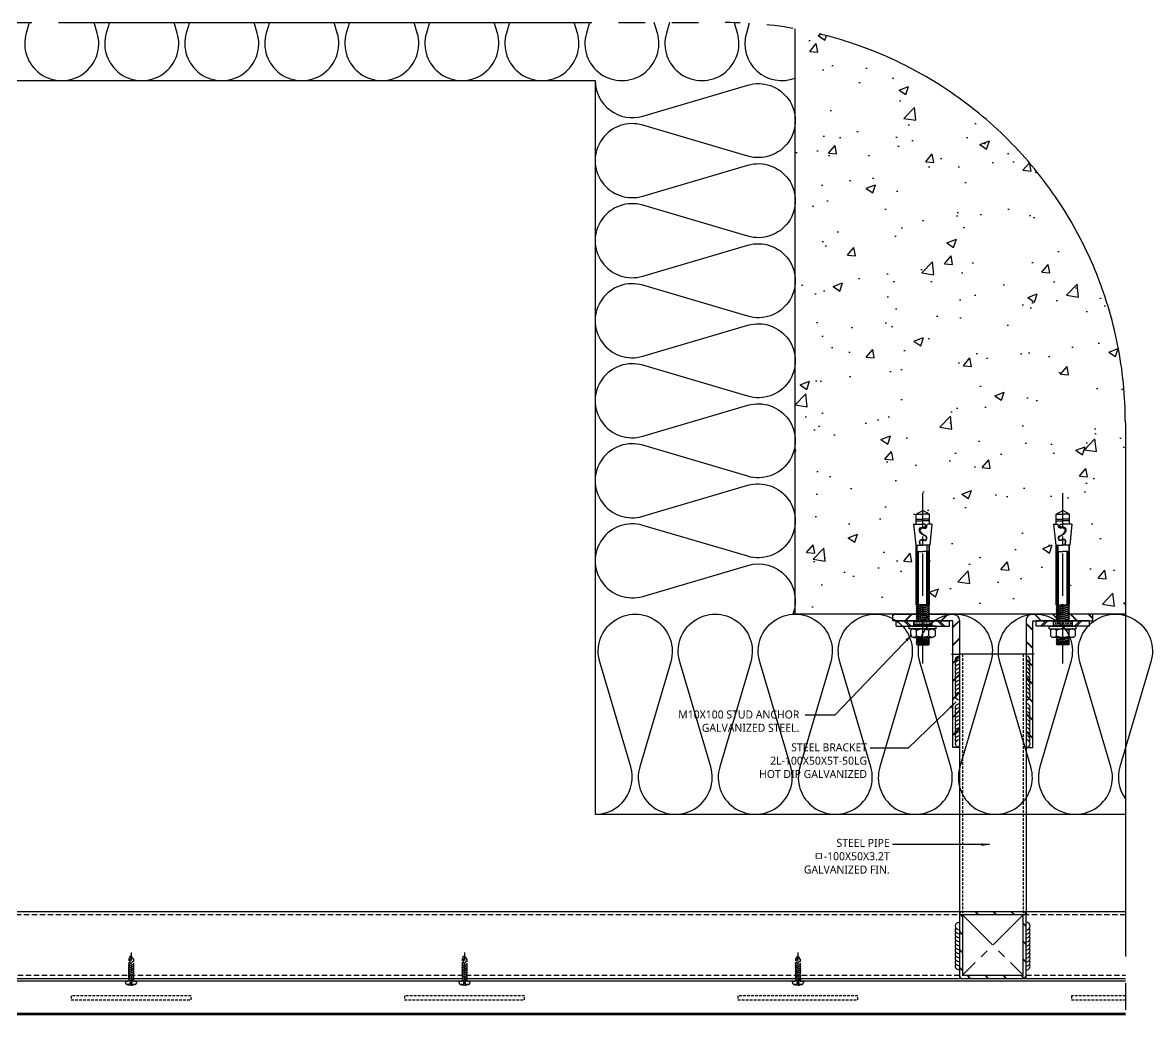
# Model space of a CAD drawing. Header units: millimetres. Extents: x 3584 to 9537, y 842 to 7828.
# Drawn here: x 4359 to 5206, y 4710 to 5453 of the extents above; entities that cross this region are included whole.
import ezdxf

# ---------------------------------------------------------------- set-up
doc = ezdxf.new("R2010")
doc.units = ezdxf.units.MM
doc.set_wipeout_variables(frame=1)
for name, pattern in [('CENTER', [50.8, 31.75, -6.35, 6.35, -6.35]), ('DASHED', [19.05, 12.7, -6.35]), ('HIDDEN', [3, 2, -1]), ('PHANTOM', [25, 20, -1, 1, -1, 1, -1])]:
    doc.linetypes.add(name, pattern=pattern)
for name, color, linetype in [('0-CEN', 1, 'CENTER'), ('0-DIM', 7, 'Continuous'), ('0-WELDING', 1, 'Continuous'), ('1', 1, 'Continuous'), ('2', 2, 'Continuous'), ('2-SCREW-BOLT', 2, 'Continuous'), ('3', 3, 'CENTER'), ('4', 4, 'Continuous'), ('7', 7, 'Continuous'), ('8', 8, 'Continuous'), ('CASTFIX', 1, 'Continuous'), ('CON', 2, 'Continuous'), ('MRK1', 3, 'Continuous'), ('Net truc', 31, 'CENTER'), ('TEXT', 7, 'Continuous'), ('xref_section$0$CON', 2, 'Continuous'), ('xref_section$0$INSUL', 8, 'Continuous')]:
    doc.layers.add(name, color=color, linetype=linetype)
doc.layers.add('def', color=213, linetype='Continuous', plot=False)
doc.styles.add('맑은고딕', font='malgun.ttf')
doc.dimstyles.new('HD-2', dxfattribs={"dimscale": 2, "dimtxt": 3, "dimasz": 3, "dimexe": 1, "dimexo": 3, "dimgap": 1, "dimtad": 1, "dimdec": 1, "dimzin": 12, "dimdsep": 46, "dimtxsty": '맑은고딕', "dimblk": 'DOTSMALL', "dimcen": 1, "dimclrd": 2, "dimclre": 2, "dimclrt": 7, "dimadec": 1, "dimazin": 2, "dimtfac": 1, "dimtdec": 1, "dimtix": 1, "dimtmove": 2, "dimatfit": 3, "dimfxl": 1, "dimtolj": 1, "dimtzin": 12, "dimlwd": -1, "dimlwe": -1, "dimarcsym": 0})

# ---------------------------------------------------------------- blocks, each defined once
blk = doc.blocks.new('50X50X2.3T')
h = blk.add_hatch()
h.set_pattern_fill('ANSI32', color=8)
h.set_pattern_definition([(45, (0, 0), (-6.7352, 6.7352), []), (45, (0.449, 0), (-6.7352, 6.7352), [])])
edge = h.paths.add_edge_path()
edge.add_line((-22.7, 25), (22.7, 25))
edge.add_arc((22.7, 22.7), 2.3, 0, 90, ccw=False)
edge.add_line((25, 22.7), (25, -22.7))
edge.add_arc((22.7, -22.7), 2.3, -90, 0, ccw=False)
edge.add_line((22.7, -25), (-22.7, -25))
edge.add_arc((-22.7, -22.7), 2.3, 180, 270, ccw=False)
edge.add_line((-25, -22.7), (-25, 22.7))
edge.add_arc((-22.7, 22.7), 2.3, 90, 180, ccw=False)
h.paths.add_polyline_path([(-22.7, 22.7), (22.7, 22.7), (22.7, -22.7), (-22.7, -22.7)], flags=16)
at = {"layer": '0-CEN'}
for p, q in [((-22.7, 22.7), (22.7, -22.7)), ((22.7, 22.7), (-22.7, -22.7))]:
    blk.add_line(p, q, dxfattribs=at)
at = {"layer": '7'}
blk.add_lwpolyline([(-22.7, 25), (22.7, 25, -0.414214), (25, 22.7), (25, -22.7, -0.414214), (22.7, -25), (-22.7, -25, -0.414214), (-25, -22.7), (-25, 22.7, -0.414214)], format="xyb", close=True, dxfattribs=at)
blk.add_lwpolyline([(-22.7, 22.7), (22.7, 22.7), (22.7, -22.7), (-22.7, -22.7)], close=True, dxfattribs=at)
at = {"layer": 'def'}
blk.add_lwpolyline([(-25, 25), (25, 25), (25, -25), (-25, -25)], close=True, dxfattribs=at)
blk = doc.blocks.new('*U44')
at = {"layer": '0-WELDING'}
for centre, end in [((3, 0), 180), ((6, 0), 120), ((9, 0), 120), ((12, 0), 120), ((15, 0), 120), ((18, 0), 120), ((21, 0), 120), ((24, 0), 120), ((27, 0), 120), ((30, 0), 120), ((33, 0), 120)]:
    blk.add_arc(centre, 3, 0, end, dxfattribs=at)
blk = doc.blocks.new('Set Anchor')
at = {"layer": '1'}
h = blk.add_hatch(dxfattribs=at)
h.set_pattern_fill('ANSI33', color=256, scale=10, angle=135, style=0)
h.set_pattern_definition([(180, (-2444.4873, -986.835), (-1e-15, -2.5), []), (180, (-2445.7373, -985.585), (-1e-15, -2.5), [1.25, -0.625])])
h.paths.add_polyline_path([(0, 4), (-7, 4), (-7, 0), (0, 0)])
h.paths.add_polyline_path([(7, 4), (0, 4), (0, 0), (7, 0)])
at = {"color": 1, "linetype": 'CENTER'}
blk.add_line((0, 31.93), (0, -95.78), dxfattribs=at)
for p, q in [((-20, 4), (20, 4)), ((-20, 4), (-20, 0)), ((-20, 0), (20, 0)), ((20, 4), (20, 0))]:
    blk.add_line(p, q)
at = {"layer": '1'}
blk.add_lwpolyline([(-7, 4), (7, 4), (7, 0), (-7, 0)], close=True, dxfattribs=at)
at = {"layer": '2'}
for p, q in [((-5.04, 17.31), (4.25, 18.04)), ((-5.04, 17.31), (4.25, 18.04)), ((5, 17.29), (-5, 15.83)), ((5, 17.29), (-5, 15.83)), ((4.25, 18.04), (-4.29, 16.55)), ((4.25, 18.04), (-4.29, 16.55)), ((-4.29, 18.02), (4.21, 18.02)), ((-4.29, 18.02), (4.21, 18.02)), ((-9.21, 7.11), (-9.21, 11.3)), ((-9.21, 7.11), (-9.21, 11.3)), ((-7, 12.4), (7, 12.4)), ((-7, 12.4), (7, 12.4)), ((-5.04, 14.29), (-4.29, 13.54)), ((-5.04, 14.29), (-4.29, 13.54)), ((-5.04, 12.79), (-4.29, 13.54)), ((-5.04, 12.79), (-4.29, 13.54)), ((-5.04, 12.79), (-4.65, 12.4)), ((-5.04, 12.79), (-4.65, 12.4)), ((5, 15.79), (-5, 14.26)), ((5, 15.79), (-5, 14.26)), ((-5, 12.76), (5, 14.29)), ((-5, 12.76), (5, 14.29)), ((-4.67, 11.13), (-4.67, 7.27)), ((-4.67, 11.13), (-4.67, 7.27)), ((4.25, 16.54), (-4.29, 15.05)), ((4.25, 16.54), (-4.29, 15.05)), ((-4.29, 13.54), (4.25, 15.04)), ((-4.29, 13.54), (4.25, 15.04)), ((4.25, 13.54), (-2.22, 12.4)), ((4.25, 13.54), (-2.22, 12.4)), ((1.6, 12.26), (5, 12.78)), ((1.6, 12.26), (5, 12.78)), ((4.25, 13.54), (5, 14.29)), ((4.25, 13.54), (5, 14.29)), ((4.25, 13.54), (5, 12.78)), ((4.25, 13.54), (5, 12.78)), ((4.62, 12.4), (5, 12.78)), ((4.62, 12.4), (5, 12.78)), ((4.67, 11.13), (4.67, 7.27)), ((4.67, 11.13), (4.67, 7.27)), ((9.21, 7.11), (9.21, 11.3)), ((9.21, 7.11), (9.21, 11.3)), ((10.12, 6), (-10.12, 6)), ((-10.12, 6), (-10.12, 4)), ((-5.04, 0.66), (-5.04, 0.66)), ((-5.04, 0.66), (-5.04, 0.66)), ((4.54, 0), (-5.04, -1.5)), ((4.54, 0), (-5.04, -1.5)), ((-4.29, -0.75), (-0.21, 0)), ((-4.29, -0.75), (-0.21, 0)), ((4.25, -0.67), (4.93, 0)), ((4.25, -0.67), (4.93, 0)), ((10.12, 6), (10.12, 4)), ((-5.04, 0), (-4.29, -0.75)), ((-5.04, 0), (-4.29, -0.75)), ((-5.04, -1.5), (-4.29, -0.75)), ((-5.04, -1.5), (-4.29, -0.75)), ((-5.04, -1.5), (-4.29, -2.25)), ((-5.04, -1.5), (-4.29, -2.25)), ((-5.04, -3), (-4.29, -2.25)), ((-5.04, -3), (-4.29, -2.25)), ((-5.04, -3), (-4.29, -3.75)), ((-5.04, -4.5), (-4.29, -3.75)), ((-5.04, -4.5), (-4.29, -5.25)), ((-5.04, -6), (-4.29, -5.25)), ((-5.04, -6), (-4.29, -6.75)), ((-5.04, -7.51), (-4.29, -6.75)), ((-5.04, -7.51), (-4.29, -8.26)), ((-5.04, -9.01), (-4.29, -8.26)), ((5, -1.42), (-5, -2.99)), ((5, -1.42), (-5, -2.99)), ((5, -2.93), (-5, -4.49)), ((5, -2.93), (-5, -4.49)), ((5, -4.43), (-5, -5.99)), ((5, -4.43), (-5, -5.99)), ((5, -5.93), (-5, -7.49)), ((5, -5.93), (-5, -7.49)), ((5, -7.43), (-5, -8.99)), ((5, -7.43), (-5, -8.99)), ((-4.29, -2.25), (4.25, -0.67)), ((-4.29, -2.25), (4.25, -0.67)), ((-4.29, -3.75), (4.25, -2.18)), ((-4.29, -5.25), (4.25, -3.68)), ((-4.29, -6.75), (4.25, -5.18)), ((-4.29, -8.26), (4.25, -6.68)), ((-4.29, -9.76), (4.25, -8.18)), ((4.25, -0.67), (5, -1.42)), ((4.25, -0.67), (5, -1.42)), ((4.25, -2.18), (5, -1.42)), ((4.25, -2.18), (5, -1.42)), ((4.25, -2.18), (5, -2.93)), ((4.25, -2.18), (5, -2.93)), ((4.25, -3.68), (5, -2.93)), ((4.25, -3.68), (5, -2.93)), ((4.25, -3.68), (5, -4.43)), ((4.25, -3.68), (5, -4.43)), ((4.25, -5.18), (5, -4.43)), ((4.25, -5.18), (5, -4.43)), ((4.25, -5.18), (5, -5.93)), ((4.25, -5.18), (5, -5.93)), ((4.25, -6.68), (5, -5.93)), ((4.25, -6.68), (5, -5.93)), ((4.25, -6.68), (5, -7.43)), ((4.25, -6.68), (5, -7.43)), ((4.25, -8.18), (5, -7.43)), ((4.25, -8.18), (5, -7.43)), ((4.25, -8.18), (5, -8.93)), ((4.25, -8.18), (5, -8.93)), ((-5.04, -9.01), (-4.29, -9.76)), ((-5.04, -10.51), (-4.29, -9.76)), ((-5.04, -10.51), (-4.29, -11.26)), ((5, -8.93), (-5, -10.5)), ((5, -8.93), (-5, -10.5)), ((5, -10.43), (-5, -11.93)), ((-5, -11.93), (-4.29, -11.26)), ((-5, -11.93), (-5, -56.84)), ((-5, -11.93), (-5, -56.84)), ((5, -11.93), (-5, -11.93)), ((-4.8, -11.93), (-4.8, -51.72)), ((-4.8, -11.93), (-4.8, -51.72)), ((-4.51, -11.93), (-4.51, -51.72)), ((-4.51, -11.93), (-4.51, -51.72)), ((-4.29, -11.26), (4.25, -9.68)), ((-4.24, -11.93), (-4.24, -51.72)), ((-4.24, -11.93), (-4.24, -51.72)), ((-3.19, -11.93), (-3.19, -51.72)), ((-3.19, -11.93), (-3.19, -51.72)), ((0.66, -11.93), (4.25, -11.18)), ((3.34, -11.93), (3.34, -56.84)), ((4.24, -11.93), (4.24, -51.72)), ((4.24, -11.93), (4.24, -51.72)), ((4.25, -9.68), (5, -8.93)), ((4.25, -9.68), (5, -8.93)), ((4.25, -9.68), (5, -10.43)), ((4.25, -9.68), (5, -10.43)), ((4.25, -11.18), (5, -10.43)), ((4.25, -11.18), (5, -10.43)), ((4.25, -11.18), (5, -11.93)), ((4.25, -11.18), (5, -11.93)), ((4.51, -11.93), (4.51, -51.72)), ((4.51, -11.93), (4.51, -51.72)), ((4.8, -11.93), (4.8, -51.72)), ((4.8, -11.93), (4.8, -51.72)), ((5, -11.93), (5, -56.84)), ((5, -11.93), (5, -56.84)), ((-6.85, -72.56), (-5.28, -56.79)), ((-6.85, -72.56), (-5.28, -56.79)), ((-5.28, -56.79), (0, -56.79)), ((-5.28, -56.79), (0, -56.79)), ((-4.5, -51.98), (0, -51.98)), ((-4.5, -51.98), (0, -51.98)), ((-4.5, -56.78), (-4.5, -51.98)), ((-4.5, -56.78), (-4.5, -51.98)), ((4.5, -51.98), (0, -51.98)), ((4.5, -51.98), (0, -51.98)), ((5.28, -56.79), (0, -56.79)), ((5.28, -56.79), (0, -56.79)), ((4.5, -56.78), (4.5, -51.98)), ((4.5, -56.78), (4.5, -51.98)), ((6.85, -72.56), (5.28, -56.79)), ((6.85, -72.56), (5.28, -56.79)), ((-6.85, -72.56), (0, -72.56)), ((-6.85, -72.56), (0, -72.56)), ((-5.01, -75.06), (0.08, -75.06)), ((-5.01, -75.06), (0.08, -75.06)), ((-5, -72.56), (-5, -79.95)), ((-5, -72.56), (-5, -79.95)), ((5.01, -75.06), (-0.08, -75.06)), ((5.01, -75.06), (-0.08, -75.06)), ((1.55, -72.56), (0, -72.56)), ((1.55, -72.56), (0, -72.56)), ((6.85, -72.56), (3.59, -72.56)), ((6.85, -72.56), (3.59, -72.56)), ((5, -72.56), (5, -79.95)), ((5, -72.56), (5, -79.95)), ((-5, -76.27), (0, -76.27)), ((-5, -76.27), (0, -76.27)), ((-5, -79.95), (0, -82.62)), ((-5, -79.95), (0, -82.62)), ((-5, -79.95), (0, -79.95)), ((-5, -79.95), (0, -79.95)), ((5, -76.27), (0, -76.27)), ((5, -76.27), (0, -76.27)), ((5, -79.95), (0, -82.62)), ((5, -79.95), (0, -82.62)), ((5, -79.95), (0, -79.95)), ((5, -79.95), (0, -79.95))]:
    blk.add_line(p, q, dxfattribs=at)
at = {"layer": '2', "linetype": 'DASHED'}
for p, q in [((-5.04, 17.27), (-4.29, 18.02)), ((-5.04, 17.27), (-4.29, 18.02)), ((-5.04, 17.31), (-4.29, 16.56)), ((-5.04, 17.31), (-4.29, 16.56)), ((4.25, 18.04), (5, 17.29)), ((4.25, 18.04), (5, 17.29)), ((4.25, 16.54), (5, 17.29)), ((4.25, 16.54), (5, 17.29)), ((-5.04, 15.8), (-4.29, 16.55)), ((-5.04, 15.8), (-4.29, 16.55)), ((-5.04, 15.8), (-4.29, 15.05)), ((-5.04, 15.8), (-4.29, 15.05)), ((-5.04, 14.29), (-4.29, 15.05)), ((-5.04, 14.29), (-4.29, 15.05)), ((4.25, 16.54), (5, 15.79)), ((4.25, 16.54), (5, 15.79)), ((4.25, 15.04), (5, 15.79)), ((4.25, 15.04), (5, 15.79)), ((4.25, 15.04), (5, 14.29)), ((4.25, 15.04), (5, 14.29))]:
    blk.add_line(p, q, dxfattribs=at)
at = {"layer": '2'}
for points in [[(-1.56, -56.79), (-2.1, -57.77), (-2.32, -58.88), (-2.27, -59.81), (-1.92, -60.43), (-1.25, -60.92), (-0.1, -61.01), (0.39, -60.88), (1.01, -60.66), (1.59, -60.43), (2.12, -60.48), (2.52, -60.7), (2.75, -61.23), (2.88, -61.77), (2.88, -62.16), (2.79, -62.69), (2.35, -63.32), (1.45, -63.81), (0.57, -64.25), (-0.14, -64.66), (-0.81, -65.01), (-1.25, -65.41), (-1.7, -65.94), (-2.1, -66.69), (-2.45, -67.58), (-2.54, -68.38), (-2.45, -69.01), (-1.87, -69.72), (-0.54, -70.33), (0.35, -70.29), (1.37, -70.37), (1.95, -70.6), (2.08, -70.92), (2.17, -71.4), (2.17, -71.71), (2.21, -71.98), (2.08, -72.24), (1.9, -72.34), (1.5, -72.56)], [(-1.56, -56.79), (-2.1, -57.77), (-2.32, -58.88), (-2.27, -59.81), (-1.92, -60.43), (-1.25, -60.92), (-0.1, -61.01), (0.39, -60.88), (1.01, -60.66), (1.59, -60.43), (2.12, -60.48), (2.52, -60.7), (2.75, -61.23), (2.88, -61.77), (2.88, -62.16), (2.79, -62.69), (2.35, -63.32), (1.45, -63.81), (0.57, -64.25), (-0.14, -64.66), (-0.81, -65.01), (-1.25, -65.41), (-1.7, -65.94), (-2.1, -66.69), (-2.45, -67.58), (-2.54, -68.38), (-2.45, -69.01), (-1.87, -69.72), (-0.54, -70.33), (0.35, -70.29), (1.37, -70.37), (1.95, -70.6), (2.08, -70.92), (2.17, -71.4), (2.17, -71.71), (2.21, -71.98), (2.08, -72.24), (1.9, -72.34), (1.5, -72.56)], [(-1.47, -56.79), (-1.87, -57.69), (-2.14, -59.01), (-2.01, -59.95), (-1.61, -60.43), (-0.99, -60.74), (-0.27, -60.74), (0.57, -60.57), (1.45, -60.21), (2.43, -60.21), (2.92, -60.88), (3.15, -61.59), (3.1, -62.79), (2.61, -63.5), (1.99, -63.85), (0.61, -64.56), (-0.23, -65.09), (-1.03, -65.94), (-1.7, -67), (-1.87, -67.28), (-1.96, -68.42), (-1.65, -68.78), (-0.9, -69.31), (0.08, -69.62), (0.92, -69.58), (1.95, -69.54), (2.7, -69.89), (3.15, -70.65), (3.41, -71.93), (3.59, -72.56)], [(-1.47, -56.79), (-1.87, -57.69), (-2.14, -59.01), (-2.01, -59.95), (-1.61, -60.43), (-0.99, -60.74), (-0.27, -60.74), (0.57, -60.57), (1.45, -60.21), (2.43, -60.21), (2.92, -60.88), (3.15, -61.59), (3.1, -62.79), (2.61, -63.5), (1.99, -63.85), (0.61, -64.56), (-0.23, -65.09), (-1.03, -65.94), (-1.7, -67), (-1.87, -67.28), (-1.96, -68.42), (-1.65, -68.78), (-0.9, -69.31), (0.08, -69.62), (0.92, -69.58), (1.95, -69.54), (2.7, -69.89), (3.15, -70.65), (3.41, -71.93), (3.59, -72.56)]]:
    blk.add_lwpolyline(points, dxfattribs=at)
for centre, radius, start, end in [((-7, 9.64), 2.76, 32.64489, 143.19138), ((-7, 9.64), 2.76, 32.64489, 143.19138), ((0, 3.2), 9.21, 59.52259, 120.47741), ((0, 3.2), 9.21, 59.52259, 120.47741), ((7, 9.64), 2.76, 36.80862, 147.35511), ((7, 9.64), 2.76, 36.80862, 147.35511), ((-7, 8.76), 2.76, 216.80862, 327.35511), ((-7, 8.76), 2.76, 216.80862, 327.35511), ((0, 15.21), 9.21, 239.52259, 300.47741), ((0, 15.21), 9.21, 239.52259, 300.47741), ((7, 8.76), 2.76, 212.64489, 323.19138), ((7, 8.76), 2.76, 212.64489, 323.19138)]:
    blk.add_arc(centre, radius, start, end, dxfattribs=at)
at = {"layer": '3'}
blk.add_line((10.12, 4), (-10.12, 4), dxfattribs=at)
at = {"layer": '8'}
for p, q in [((-10.19, 4), (-14.19, 0)), ((-8.77, 4), (-12.77, 0)), ((15.17, 4), (11.17, 0)), ((16.59, 4), (12.59, 0))]:
    blk.add_line(p, q, dxfattribs=at)
at = {"layer": 'CASTFIX'}
blk.add_line((3.19, -11.93), (3.19, -51.72), dxfattribs=at)
blk.add_line((3.19, -11.93), (3.19, -51.72), dxfattribs=at)
blk = doc.blocks.new('*U35')
at = {"layer": '0-WELDING'}
for centre, start in [((3, 0), 180), ((6, 0), 240), ((9, 0), 240), ((12, 0), 240), ((15, 0), 240), ((18, 0), 240), ((21, 0), 240), ((24, 0), 240), ((27, 0), 240), ((30, 0), 240)]:
    blk.add_arc(centre, 3, start, 0, dxfattribs=at)
blk = doc.blocks.new('L-100X80X6T-1')
at = {"layer": '7'}
h = blk.add_hatch(dxfattribs=at)
h.set_pattern_fill('ANSI32', color=8)
h.set_pattern_definition([(45, (-100811.442, -62247.727), (-6.7351921, 6.7351921), []), (45, (-100810.993, -62247.727), (-6.7351921, 6.7351921), [])])
edge = h.paths.add_edge_path()
edge.add_line((0, 0), (0, 5))
edge.add_line((0, 5), (-95, 5))
edge.add_line((-95, 5), (-95, 50))
edge.add_line((-95, 50), (-100, 50))
edge.add_line((-100, 50), (-100, 5))
edge.add_arc((-95, 5), 5, 180, 270)
edge.add_line((-95, 0), (0, 0))
blk.add_lwpolyline([(0, 0), (0, 5), (-95, 5), (-95, 50), (-100, 50), (-100, 5, 0.414214), (-95, 0)], format="xyb", close=True, dxfattribs=at)
at = {"layer": 'def'}
blk.add_line((-70, 6), (-70, 0), dxfattribs=at)
at = {"rotation": 180}
for p in [(-35.57, 0), (0, 0)]:
    blk.add_blockref('*U35', p, dxfattribs=at)
at = {"layer": '7', "rotation": 270}
blk.add_blockref('Set Anchor', (-95, 27.5), dxfattribs=at)
blk = doc.blocks.new('_DOTSMALL')
at = {"color": 0, "linetype": 'ByBlock', "const_width": 0.5}
blk.add_lwpolyline([(-0.0625, 0, 1), (0.0625, 0, 1)], format="xyb", close=True, dxfattribs=at)

msp = doc.modelspace()

# ---------------------------------------------------------------- hatches: boundary and pattern name
at = {"layer": 'CON'}
h = msp.add_hatch(dxfattribs=at)
h.set_pattern_fill('AR-CONC', color=8, scale=0.4)
h.paths.add_polyline_path([(5033.69, 5087.53), (5038.69, 5084.85), (5038.69, 5077.47), (5040.54, 5077.47), (5038.97, 5061.7), (5038.69, 5061.7), (5038.69, 5015.34), (5037.94, 5014.59), (5039.44, 5013.09), (5037.94, 5011.58), (5039.62, 5009.91), (5056.19, 5009.91), (5133.48, 5009.91), (5134.44, 5010.08), (5132.93, 5011.58), (5134.44, 5013.09), (5132.93, 5014.59), (5134.18, 5015.84), (5134.18, 5016.34), (5133.68, 5016.84), (5133.68, 5061.7), (5133.41, 5061.7), (5131.84, 5077.47), (5133.68, 5077.47), (5133.68, 5084.85), (5138.69, 5087.53), (5143.69, 5084.85), (5143.69, 5077.47), (5145.54, 5077.47), (5143.97, 5061.7), (5143.69, 5061.7), (5143.69, 5015.45), (5144.48, 5014.66), (5142.98, 5013.16), (5144.48, 5011.66), (5142.98, 5010.16), (5143.23, 5009.91), (5161.19, 5009.91), (5185.61, 5009.91), (5185.61, 5153.39, 0.363562), (4938.14, 5448.76), (4938.14, 5009.91), (5029.15, 5009.91), (5029.4, 5010.16), (5027.9, 5011.66), (5029.4, 5013.16), (5027.9, 5014.66), (5029.18, 5015.95), (5029.18, 5016.37), (5028.68, 5016.84), (5028.68, 5061.7), (5028.41, 5061.7), (5026.84, 5077.47), (5028.68, 5077.47), (5028.68, 5084.85)])

# ---------------------------------------------------------------- linework, layer by layer
at = {"layer": '2', "color": 8, "linetype": 'HIDDEN'}
for p, q in [((4438.39, 4752.17), (4438.39, 4737.87)), ((4688.39, 4752.17), (4688.39, 4737.87)), ((4938.39, 4752.17), (4938.39, 4737.87)), ((4441.89, 4751.36), (4441.89, 4737.87)), ((4691.89, 4751.36), (4691.89, 4737.87)), ((4941.89, 4751.36), (4941.89, 4737.87)), ((4438.39, 4737.96), (4438.39, 4734.91)), ((4441.89, 4737.96), (4441.89, 4734.91)), ((4688.39, 4737.96), (4688.39, 4734.91)), ((4691.89, 4737.96), (4691.89, 4734.91)), ((4938.39, 4737.96), (4938.39, 4734.91)), ((4941.89, 4737.96), (4941.89, 4734.91))]:
    msp.add_line(p, q, dxfattribs=at)
for points in [[(4440.14, 4753.91), (4439.24, 4749.2, 0.346664), (4439.75, 4748.17, 0.325529), (4440.33, 4748.28, 0.145857), (4441.89, 4751.36), (4440.14, 4753.91), (4438.39, 4752.17)], [(4690.14, 4753.91), (4689.24, 4749.2, 0.346664), (4689.75, 4748.17, 0.325529), (4690.33, 4748.28, 0.145857), (4691.89, 4751.36), (4690.14, 4753.91), (4688.39, 4752.17)], [(4940.14, 4753.91), (4939.24, 4749.2, 0.346664), (4939.75, 4748.17, 0.325529), (4940.33, 4748.28, 0.145857), (4941.89, 4751.36), (4940.14, 4753.91), (4938.39, 4752.17)]]:
    msp.add_lwpolyline(points, format="xyb", dxfattribs=at)
for centre in [(4439.19, 4752.34), (4689.19, 4752.34), (4939.19, 4752.34)]:
    msp.add_arc(centre, 0.825, 192.04422, 309.66617, dxfattribs=at)
at = {"layer": '2-SCREW-BOLT', "color": 8, "linetype": 'HIDDEN'}
for p, q in [((4436.05, 4734.91), (4437.8, 4734.91)), ((4442.64, 4734.91), (4437.64, 4734.91)), ((4442.64, 4734.91), (4437.64, 4734.91)), ((4442.08, 4734.91), (4444.22, 4734.91)), ((4686.05, 4734.91), (4687.8, 4734.91)), ((4692.64, 4734.91), (4687.64, 4734.91)), ((4692.64, 4734.91), (4687.64, 4734.91)), ((4692.08, 4734.91), (4694.22, 4734.91)), ((4936.05, 4734.91), (4937.8, 4734.91)), ((4942.64, 4734.91), (4937.64, 4734.91)), ((4942.64, 4734.91), (4937.64, 4734.91)), ((4942.08, 4734.91), (4944.22, 4734.91))]:
    msp.add_line(p, q, dxfattribs=at)
for points in [[(4444.22, 4734.91), (4444.22, 4733.72, -0.334238), (4443.15, 4732.3, -0.141196), (4437.12, 4732.3, -0.334238), (4436.05, 4733.72), (4436.05, 4734.91)], [(4694.22, 4734.91), (4694.22, 4733.72, -0.334238), (4693.15, 4732.3, -0.141196), (4687.12, 4732.3, -0.334238), (4686.05, 4733.72), (4686.05, 4734.91)], [(4944.22, 4734.91), (4944.22, 4733.72, -0.334238), (4943.15, 4732.3, -0.141196), (4937.12, 4732.3, -0.334238), (4936.05, 4733.72), (4936.05, 4734.91)]]:
    msp.add_lwpolyline(points, format="xyb", dxfattribs=at)
for points in [[(4437.12, 4732.3), (4437.4, 4732.52), (4437.7, 4732.6), (4438.03, 4732.59), (4438.35, 4732.51), (4438.66, 4732.39), (4438.94, 4732.27), (4439.19, 4732.19), (4439.37, 4732.17), (4439.49, 4732.23), (4439.55, 4732.38), (4439.56, 4732.58), (4439.56, 4732.82), (4439.54, 4733.09), (4439.53, 4733.37), (4439.54, 4733.62), (4439.59, 4733.85), (4439.68, 4734.03), (4439.81, 4734.16), (4439.97, 4734.23), (4440.14, 4734.26), (4440.31, 4734.23), (4440.46, 4734.16), (4440.59, 4734.03), (4440.69, 4733.85), (4440.73, 4733.62), (4440.74, 4733.37), (4440.73, 4733.09), (4440.71, 4732.82), (4440.71, 4732.58), (4440.73, 4732.38), (4440.79, 4732.23), (4440.9, 4732.17), (4441.09, 4732.19), (4441.33, 4732.27), (4441.61, 4732.39), (4441.92, 4732.51), (4442.24, 4732.59), (4442.57, 4732.6), (4442.87, 4732.52), (4443.15, 4732.3)], [(4687.12, 4732.3), (4687.4, 4732.52), (4687.7, 4732.6), (4688.03, 4732.59), (4688.35, 4732.51), (4688.66, 4732.39), (4688.94, 4732.27), (4689.19, 4732.19), (4689.37, 4732.17), (4689.49, 4732.23), (4689.55, 4732.38), (4689.56, 4732.58), (4689.56, 4732.82), (4689.54, 4733.09), (4689.53, 4733.37), (4689.54, 4733.62), (4689.59, 4733.85), (4689.68, 4734.03), (4689.81, 4734.16), (4689.97, 4734.23), (4690.14, 4734.26), (4690.31, 4734.23), (4690.46, 4734.16), (4690.59, 4734.03), (4690.69, 4733.85), (4690.73, 4733.62), (4690.74, 4733.37), (4690.73, 4733.09), (4690.71, 4732.82), (4690.71, 4732.58), (4690.73, 4732.38), (4690.79, 4732.23), (4690.9, 4732.17), (4691.09, 4732.19), (4691.33, 4732.27), (4691.61, 4732.39), (4691.92, 4732.51), (4692.24, 4732.59), (4692.57, 4732.6), (4692.87, 4732.52), (4693.15, 4732.3)], [(4937.12, 4732.3), (4937.4, 4732.52), (4937.7, 4732.6), (4938.03, 4732.59), (4938.35, 4732.51), (4938.66, 4732.39), (4938.94, 4732.27), (4939.19, 4732.19), (4939.37, 4732.17), (4939.49, 4732.23), (4939.55, 4732.38), (4939.56, 4732.58), (4939.56, 4732.82), (4939.54, 4733.09), (4939.53, 4733.37), (4939.54, 4733.62), (4939.59, 4733.85), (4939.68, 4734.03), (4939.81, 4734.16), (4939.97, 4734.23), (4940.14, 4734.26), (4940.31, 4734.23), (4940.46, 4734.16), (4940.59, 4734.03), (4940.69, 4733.85), (4940.73, 4733.62), (4940.74, 4733.37), (4940.73, 4733.09), (4940.71, 4732.82), (4940.71, 4732.58), (4940.73, 4732.38), (4940.79, 4732.23), (4940.9, 4732.17), (4941.09, 4732.19), (4941.33, 4732.27), (4941.61, 4732.39), (4941.92, 4732.51), (4942.24, 4732.59), (4942.57, 4732.6), (4942.87, 4732.52), (4943.15, 4732.3)]]:
    msp.add_lwpolyline(points, dxfattribs=at)
at = {"layer": '4'}
msp.add_lwpolyline([(5185.61, 4734.91), (4091.14, 4734.91), (4091.14, 4709.91), (5185.61, 4709.91)], dxfattribs=at)
at = {"layer": '4', "color": 8, "linetype": 'HIDDEN'}
for points in [[(4485.14, 4723.91), (4395.14, 4723.91), (4395.14, 4720.91), (4485.14, 4720.91)], [(4735.14, 4723.91), (4645.14, 4723.91), (4645.14, 4720.91), (4735.14, 4720.91)], [(4985.14, 4723.91), (4895.14, 4723.91), (4895.14, 4720.91), (4985.14, 4720.91)]]:
    msp.add_lwpolyline(points, close=True, dxfattribs=at)
msp.add_lwpolyline([(5185.61, 4723.91), (5145.14, 4723.91), (5145.14, 4720.91), (5185.61, 4720.91)], dxfattribs=at)
at = {"layer": '7'}
for p, q in [((5061.19, 4979.91), (5061.19, 4784.61)), ((5111.19, 4979.91), (5061.19, 4979.91)), ((5111.19, 4979.91), (5111.19, 4784.61)), ((5185.61, 4786.91), (4115.14, 4786.91)), ((4115.14, 4736.91), (5185.61, 4736.91))]:
    msp.add_line(p, q, dxfattribs=at)
at = {"layer": '7', "color": 8, "linetype": 'HIDDEN'}
for p, q in [((5063.49, 4979.91), (5063.49, 4784.61)), ((5108.89, 4979.91), (5108.89, 4784.61))]:
    msp.add_line(p, q, dxfattribs=at)
at = {"layer": '7', "color": 8, "linetype": 'HIDDEN', "ltscale": 2}
for p, q in [((5185.61, 4784.61), (4115.14, 4784.61)), ((4115.14, 4739.21), (5185.61, 4739.21))]:
    msp.add_line(p, q, dxfattribs=at)
at = {"layer": '7', "color": 4}
msp.add_lwpolyline([(5138.14, 4709.91), (4091.14, 4709.91), (4091.14, 4734.91), (4092.14, 4734.91), (4092.14, 4710.91), (5185.61, 4710.91)], dxfattribs=at)
at = {"layer": 'Net truc', "color": 8, "linetype": 'HIDDEN', "ltscale": 3}
for p, q in [((4440.14, 4756.39), (4440.14, 4729.7)), ((4690.14, 4756.39), (4690.14, 4729.7)), ((4940.14, 4756.39), (4940.14, 4729.7))]:
    msp.add_line(p, q, dxfattribs=at)
at = {"layer": 'xref_section$0$CON'}
for p, q in [((4938.14, 5009.91), (4938.14, 5448.76)), ((5185.61, 5009.91), (4938.14, 5009.91))]:
    msp.add_line(p, q, dxfattribs=at)
at = {"layer": 'xref_section$0$INSUL'}
for points in [[(4363.84, 5453.39), (4361.52, 5445.5, 1.337395), (4414.75, 5445.5), (4412.43, 5453.39)], [(4423.84, 5453.39), (4421.52, 5445.5, 1.337395), (4474.75, 5445.5), (4472.43, 5453.39)], [(4483.84, 5453.39), (4481.52, 5445.5, 1.337394), (4534.75, 5445.5), (4532.43, 5453.39)], [(4543.84, 5453.39), (4541.52, 5445.5, 1.337394), (4594.75, 5445.5), (4592.43, 5453.39)], [(4603.84, 5453.39), (4601.52, 5445.5, 1.337394), (4654.75, 5445.5), (4652.43, 5453.39)], [(4663.84, 5453.39), (4661.52, 5445.5, 1.337395), (4714.75, 5445.5), (4712.43, 5453.39)], [(4723.84, 5453.39), (4721.52, 5445.5, 1.337394), (4774.75, 5445.5), (4772.43, 5453.39)], [(4783.84, 5453.39), (4781.52, 5445.5, 1.337394), (4834.75, 5445.5), (4832.43, 5453.39)], [(4843.84, 5453.39), (4841.52, 5445.5, 1.337394), (4894.75, 5445.5), (4892.45, 5453.31)], [(4903.68, 5452.84), (4901.52, 5445.5, 0.622141), (4938.14, 5411.77)], [(4788.14, 5409.91, 0.500912), (4823.73, 5383.29), (4902.54, 5406.52, -1.337394), (4902.54, 5353.29), (4823.73, 5376.52, 1.337394), (4823.73, 5323.29), (4902.54, 5346.52, -1.337394), (4902.54, 5293.29), (4823.73, 5316.52, 1.337394), (4823.73, 5263.29), (4902.54, 5286.52, -1.337394), (4902.54, 5233.29), (4823.73, 5256.52, 1.337394), (4823.73, 5203.29), (4902.54, 5226.52, -1.337394), (4902.54, 5173.29), (4823.73, 5196.52, 1.337394), (4823.73, 5143.29), (4902.54, 5166.52, -1.337394), (4902.54, 5113.29), (4823.73, 5136.52, 1.337394), (4823.73, 5083.29), (4902.54, 5106.52, -1.337394), (4902.54, 5053.29), (4823.73, 5076.52, 1.337394), (4823.73, 5023.29), (4902.54, 5046.52, -0.622141), (4936.27, 5009.91, -0.622141)], [(4788.14, 4859.91, 0.500912), (4814.75, 4895.5), (4791.52, 4974.31, -1.337394), (4844.75, 4974.31), (4821.52, 4895.5, 1.337394), (4874.75, 4895.5), (4851.52, 4974.31, -1.337394), (4904.75, 4974.31), (4881.52, 4895.5, 1.337394), (4934.75, 4895.5), (4911.52, 4974.31, -1.337394), (4964.75, 4974.31), (4941.52, 4895.5, 1.337394), (4994.75, 4895.5), (4971.52, 4974.31, -1.337394), (5024.75, 4974.31), (5001.52, 4895.5, 1.337394), (5054.75, 4895.5), (5031.52, 4974.31, -1.337394), (5084.75, 4974.31), (5061.52, 4895.5, 1.337394), (5114.75, 4895.5), (5091.52, 4974.31, -1.337394), (5144.75, 4974.31), (5121.52, 4895.5, 1.337394), (5174.75, 4895.5), (5151.52, 4974.31, -1.337394), (5204.75, 4974.31), (5181.52, 4895.5, 0.231691), (5185.61, 4871.44, 0.231691)]]:
    msp.add_lwpolyline(points, format="xyb", dxfattribs=at)
msp.add_lwpolyline([(3730.05, 5409.91), (4788.14, 5409.91), (4788.14, 4859.91), (5185.61, 4859.91)], dxfattribs=at)

# ---------------------------------------------------------------- block references
at = {"xscale": -1, "rotation": 90}
msp.add_blockref('*U44', (5061.19, 4779.1), dxfattribs=at)
at = {"rotation": 270}
msp.add_blockref('*U44', (5111.19, 4779.1), dxfattribs=at)
at = {"layer": '7', "xscale": -1, "rotation": 90}
msp.add_blockref('L-100X80X6T-1', (5061.19, 4909.91), dxfattribs=at)
at = {"layer": '7', "rotation": 270}
msp.add_blockref('L-100X80X6T-1', (5111.19, 4909.91), dxfattribs=at)
at = {"layer": '7', "xscale": -1}
msp.add_blockref('50X50X2.3T', (5086.19, 4761.91), dxfattribs=at)

# ---------------------------------------------------------------- texts
at = {"layer": 'TEXT', "color": 0, "char_height": 6, "attachment_point": 3, "style": '맑은고딕'}
for s, insert, width in [('M10X100 STUD ANCHOR\\PGALVANIZED STEEL.', (4941.17, 4937.73), 148.494), ('STEEL BRACKET\\P2L-100X50X5T-50LG\\PHOT DIP GALVANIZED', (4991.97, 4913.11), 131.7363), ('STEEL PIPE\\Pㅁ-100X50X3.2T\\PGALVANIZED FIN.', (5008.89, 4841.49), 121.1974)]:
    msp.add_mtext(s, dxfattribs=dict(at, insert=insert, width=width))

# ---------------------------------------------------------------- leaders
at = {"layer": '0-DIM'}
for points in [[(5025.51, 4994.52), (4967.83, 4934.17), (4945.49, 4934.17)], [(5058.84, 4944.19), (5022.78, 4909.53), (4994.31, 4909.53)], [(5083.69, 4837.17), (5011.13, 4837.17)]]:
    msp.add_leader(points, dimstyle='HD-2', override={"dimgap": 1, "dimtad": 0}, dxfattribs=at)

# ---------------------------------------------------------------- next in the draw order: wipeouts: each hides what was drawn before it
at = {"color": 8, "linetype": 'HIDDEN'}
msp.add_wipeout([(4442.24, 4735.97), (4441.89, 4736.17), (4440.14, 4735.57), (4438.38, 4735.34), (4438.04, 4735.18), (4438.38, 4734.97), (4440.14, 4735.57), (4441.89, 4735.8)], dxfattribs=at)

# ---------------------------------------------------------------- next in the draw order: linework, layer by layer
msp.add_lwpolyline([(4442.24, 4735.97), (4441.89, 4735.8), (4438.38, 4735.34), (4438.04, 4735.18), (4438.38, 4734.97), (4441.89, 4736.17), (4442.24, 4735.97), (4438.04, 4735.18)], close=True, dxfattribs=at)

# ---------------------------------------------------------------- next in the draw order: wipeouts: each hides what was drawn before it
msp.add_wipeout([(4442.24, 4737.38), (4441.89, 4737.58), (4440.14, 4736.98), (4438.38, 4736.75), (4438.04, 4736.59), (4438.38, 4736.38), (4440.14, 4736.98), (4441.89, 4737.21)], dxfattribs=at)

# ---------------------------------------------------------------- next in the draw order: linework, layer by layer
msp.add_lwpolyline([(4442.24, 4737.38), (4441.89, 4737.21), (4438.38, 4736.75), (4438.04, 4736.59), (4438.38, 4736.38), (4441.89, 4737.58), (4442.24, 4737.38), (4438.04, 4736.59)], close=True, dxfattribs=at)

# ---------------------------------------------------------------- next in the draw order: wipeouts: each hides what was drawn before it
msp.add_wipeout([(4442.24, 4738.79), (4441.89, 4738.99), (4440.14, 4738.39), (4438.38, 4738.16), (4438.04, 4738), (4438.38, 4737.79), (4440.14, 4738.39), (4441.89, 4738.62)], dxfattribs=at)

# ---------------------------------------------------------------- next in the draw order: linework, layer by layer
msp.add_lwpolyline([(4442.24, 4738.79), (4441.89, 4738.62), (4438.38, 4738.16), (4438.04, 4738), (4438.38, 4737.79), (4441.89, 4738.99), (4442.24, 4738.79), (4438.04, 4738)], close=True, dxfattribs=at)

# ---------------------------------------------------------------- next in the draw order: wipeouts: each hides what was drawn before it
msp.add_wipeout([(4442.24, 4740.2), (4441.89, 4740.4), (4440.14, 4739.8), (4438.38, 4739.57), (4438.04, 4739.41), (4438.38, 4739.2), (4440.14, 4739.8), (4441.89, 4740.03)], dxfattribs=at)

# ---------------------------------------------------------------- next in the draw order: linework, layer by layer
msp.add_lwpolyline([(4442.24, 4740.2), (4441.89, 4740.03), (4438.38, 4739.57), (4438.04, 4739.41), (4438.38, 4739.2), (4441.89, 4740.4), (4442.24, 4740.2), (4438.04, 4739.41)], close=True, dxfattribs=at)

# ---------------------------------------------------------------- next in the draw order: wipeouts: each hides what was drawn before it
msp.add_wipeout([(4442.24, 4741.61), (4441.89, 4741.81), (4440.14, 4741.21), (4438.38, 4740.98), (4438.04, 4740.82), (4438.38, 4740.61), (4440.14, 4741.21), (4441.89, 4741.44)], dxfattribs=at)

# ---------------------------------------------------------------- next in the draw order: linework, layer by layer
msp.add_lwpolyline([(4442.24, 4741.61), (4441.89, 4741.44), (4438.38, 4740.98), (4438.04, 4740.82), (4438.38, 4740.61), (4441.89, 4741.81), (4442.24, 4741.61), (4438.04, 4740.82)], close=True, dxfattribs=at)

# ---------------------------------------------------------------- next in the draw order: wipeouts: each hides what was drawn before it
msp.add_wipeout([(4442.24, 4743.02), (4441.89, 4743.22), (4440.14, 4742.62), (4438.38, 4742.39), (4438.04, 4742.23), (4438.38, 4742.02), (4440.14, 4742.62), (4441.89, 4742.85)], dxfattribs=at)

# ---------------------------------------------------------------- next in the draw order: linework, layer by layer
msp.add_lwpolyline([(4442.24, 4743.02), (4441.89, 4742.85), (4438.38, 4742.39), (4438.04, 4742.23), (4438.38, 4742.02), (4441.89, 4743.22), (4442.24, 4743.02), (4438.04, 4742.23)], close=True, dxfattribs=at)

# ---------------------------------------------------------------- next in the draw order: wipeouts: each hides what was drawn before it
msp.add_wipeout([(4442.24, 4744.43), (4441.89, 4744.63), (4440.14, 4744.03), (4438.38, 4743.8), (4438.04, 4743.64), (4438.38, 4743.43), (4440.14, 4744.03), (4441.89, 4744.26)], dxfattribs=at)

# ---------------------------------------------------------------- next in the draw order: linework, layer by layer
msp.add_lwpolyline([(4442.24, 4744.43), (4441.89, 4744.26), (4438.38, 4743.8), (4438.04, 4743.64), (4438.38, 4743.43), (4441.89, 4744.63), (4442.24, 4744.43), (4438.04, 4743.64)], close=True, dxfattribs=at)

# ---------------------------------------------------------------- next in the draw order: wipeouts: each hides what was drawn before it
msp.add_wipeout([(4442.24, 4745.84), (4441.89, 4746.04), (4440.14, 4745.44), (4438.38, 4745.21), (4438.04, 4745.05), (4438.38, 4744.84), (4440.14, 4745.44), (4441.89, 4745.67)], dxfattribs=at)

# ---------------------------------------------------------------- next in the draw order: linework, layer by layer
msp.add_lwpolyline([(4442.24, 4745.84), (4441.89, 4745.67), (4438.38, 4745.21), (4438.04, 4745.05), (4438.38, 4744.84), (4441.89, 4746.04), (4442.24, 4745.84), (4438.04, 4745.05)], close=True, dxfattribs=at)

# ---------------------------------------------------------------- next in the draw order: wipeouts: each hides what was drawn before it
msp.add_wipeout([(4442.24, 4747.25), (4441.89, 4747.45), (4440.14, 4746.85), (4438.38, 4746.62), (4438.04, 4746.46), (4438.38, 4746.25), (4440.14, 4746.85), (4441.89, 4747.08)], dxfattribs=at)

# ---------------------------------------------------------------- next in the draw order: linework, layer by layer
msp.add_lwpolyline([(4442.24, 4747.25), (4441.89, 4747.08), (4438.38, 4746.62), (4438.04, 4746.46), (4438.38, 4746.25), (4441.89, 4747.45), (4442.24, 4747.25), (4438.04, 4746.46)], close=True, dxfattribs=at)
at = {"layer": 'MRK1', "color": 3, "linetype": 'PHANTOM', "ltscale": 20}
msp.add_lwpolyline([(3885.61, 3853.39, -0.414214), (3585.61, 4153.39), (3585.61, 5153.39, -0.414214), (3885.61, 5453.39), (4885.61, 5453.39, -0.414214), (5185.61, 5153.39), (5185.61, 4153.39, -0.414214), (4885.61, 3853.39)], format="xyb", close=True, dxfattribs=at)

# ---------------------------------------------------------------- next in the draw order: wipeouts: each hides what was drawn before it
at = {"color": 8, "linetype": 'HIDDEN'}
for points in [[(4692.24, 4735.97), (4691.89, 4736.17), (4690.14, 4735.57), (4688.38, 4735.34), (4688.04, 4735.18), (4688.38, 4734.97), (4690.14, 4735.57), (4691.89, 4735.8)], [(4942.24, 4735.97), (4941.89, 4736.17), (4940.14, 4735.57), (4938.38, 4735.34), (4938.04, 4735.18), (4938.38, 4734.97), (4940.14, 4735.57), (4941.89, 4735.8)]]:
    msp.add_wipeout(points, dxfattribs=at)

# ---------------------------------------------------------------- next in the draw order: linework, layer by layer
for points in [[(4692.24, 4735.97), (4691.89, 4735.8), (4688.38, 4735.34), (4688.04, 4735.18), (4688.38, 4734.97), (4691.89, 4736.17), (4692.24, 4735.97), (4688.04, 4735.18)], [(4942.24, 4735.97), (4941.89, 4735.8), (4938.38, 4735.34), (4938.04, 4735.18), (4938.38, 4734.97), (4941.89, 4736.17), (4942.24, 4735.97), (4938.04, 4735.18)]]:
    msp.add_lwpolyline(points, close=True, dxfattribs=at)

# ---------------------------------------------------------------- next in the draw order: wipeouts: each hides what was drawn before it
for points in [[(4692.24, 4737.38), (4691.89, 4737.58), (4690.14, 4736.98), (4688.38, 4736.75), (4688.04, 4736.59), (4688.38, 4736.38), (4690.14, 4736.98), (4691.89, 4737.21)], [(4942.24, 4737.38), (4941.89, 4737.58), (4940.14, 4736.98), (4938.38, 4736.75), (4938.04, 4736.59), (4938.38, 4736.38), (4940.14, 4736.98), (4941.89, 4737.21)]]:
    msp.add_wipeout(points, dxfattribs=at)

# ---------------------------------------------------------------- next in the draw order: linework, layer by layer
for points in [[(4692.24, 4737.38), (4691.89, 4737.21), (4688.38, 4736.75), (4688.04, 4736.59), (4688.38, 4736.38), (4691.89, 4737.58), (4692.24, 4737.38), (4688.04, 4736.59)], [(4942.24, 4737.38), (4941.89, 4737.21), (4938.38, 4736.75), (4938.04, 4736.59), (4938.38, 4736.38), (4941.89, 4737.58), (4942.24, 4737.38), (4938.04, 4736.59)]]:
    msp.add_lwpolyline(points, close=True, dxfattribs=at)

# ---------------------------------------------------------------- next in the draw order: wipeouts: each hides what was drawn before it
for points in [[(4692.24, 4738.79), (4691.89, 4738.99), (4690.14, 4738.39), (4688.38, 4738.16), (4688.04, 4738), (4688.38, 4737.79), (4690.14, 4738.39), (4691.89, 4738.62)], [(4942.24, 4738.79), (4941.89, 4738.99), (4940.14, 4738.39), (4938.38, 4738.16), (4938.04, 4738), (4938.38, 4737.79), (4940.14, 4738.39), (4941.89, 4738.62)]]:
    msp.add_wipeout(points, dxfattribs=at)

# ---------------------------------------------------------------- next in the draw order: linework, layer by layer
for points in [[(4692.24, 4738.79), (4691.89, 4738.62), (4688.38, 4738.16), (4688.04, 4738), (4688.38, 4737.79), (4691.89, 4738.99), (4692.24, 4738.79), (4688.04, 4738)], [(4942.24, 4738.79), (4941.89, 4738.62), (4938.38, 4738.16), (4938.04, 4738), (4938.38, 4737.79), (4941.89, 4738.99), (4942.24, 4738.79), (4938.04, 4738)]]:
    msp.add_lwpolyline(points, close=True, dxfattribs=at)

# ---------------------------------------------------------------- next in the draw order: wipeouts: each hides what was drawn before it
for points in [[(4692.24, 4740.2), (4691.89, 4740.4), (4690.14, 4739.8), (4688.38, 4739.57), (4688.04, 4739.41), (4688.38, 4739.2), (4690.14, 4739.8), (4691.89, 4740.03)], [(4942.24, 4740.2), (4941.89, 4740.4), (4940.14, 4739.8), (4938.38, 4739.57), (4938.04, 4739.41), (4938.38, 4739.2), (4940.14, 4739.8), (4941.89, 4740.03)]]:
    msp.add_wipeout(points, dxfattribs=at)

# ---------------------------------------------------------------- next in the draw order: linework, layer by layer
for points in [[(4692.24, 4740.2), (4691.89, 4740.03), (4688.38, 4739.57), (4688.04, 4739.41), (4688.38, 4739.2), (4691.89, 4740.4), (4692.24, 4740.2), (4688.04, 4739.41)], [(4942.24, 4740.2), (4941.89, 4740.03), (4938.38, 4739.57), (4938.04, 4739.41), (4938.38, 4739.2), (4941.89, 4740.4), (4942.24, 4740.2), (4938.04, 4739.41)]]:
    msp.add_lwpolyline(points, close=True, dxfattribs=at)

# ---------------------------------------------------------------- next in the draw order: wipeouts: each hides what was drawn before it
for points in [[(4692.24, 4741.61), (4691.89, 4741.81), (4690.14, 4741.21), (4688.38, 4740.98), (4688.04, 4740.82), (4688.38, 4740.61), (4690.14, 4741.21), (4691.89, 4741.44)], [(4942.24, 4741.61), (4941.89, 4741.81), (4940.14, 4741.21), (4938.38, 4740.98), (4938.04, 4740.82), (4938.38, 4740.61), (4940.14, 4741.21), (4941.89, 4741.44)]]:
    msp.add_wipeout(points, dxfattribs=at)

# ---------------------------------------------------------------- next in the draw order: linework, layer by layer
for points in [[(4692.24, 4741.61), (4691.89, 4741.44), (4688.38, 4740.98), (4688.04, 4740.82), (4688.38, 4740.61), (4691.89, 4741.81), (4692.24, 4741.61), (4688.04, 4740.82)], [(4942.24, 4741.61), (4941.89, 4741.44), (4938.38, 4740.98), (4938.04, 4740.82), (4938.38, 4740.61), (4941.89, 4741.81), (4942.24, 4741.61), (4938.04, 4740.82)]]:
    msp.add_lwpolyline(points, close=True, dxfattribs=at)

# ---------------------------------------------------------------- next in the draw order: wipeouts: each hides what was drawn before it
for points in [[(4692.24, 4743.02), (4691.89, 4743.22), (4690.14, 4742.62), (4688.38, 4742.39), (4688.04, 4742.23), (4688.38, 4742.02), (4690.14, 4742.62), (4691.89, 4742.85)], [(4942.24, 4743.02), (4941.89, 4743.22), (4940.14, 4742.62), (4938.38, 4742.39), (4938.04, 4742.23), (4938.38, 4742.02), (4940.14, 4742.62), (4941.89, 4742.85)]]:
    msp.add_wipeout(points, dxfattribs=at)

# ---------------------------------------------------------------- next in the draw order: linework, layer by layer
for points in [[(4692.24, 4743.02), (4691.89, 4742.85), (4688.38, 4742.39), (4688.04, 4742.23), (4688.38, 4742.02), (4691.89, 4743.22), (4692.24, 4743.02), (4688.04, 4742.23)], [(4942.24, 4743.02), (4941.89, 4742.85), (4938.38, 4742.39), (4938.04, 4742.23), (4938.38, 4742.02), (4941.89, 4743.22), (4942.24, 4743.02), (4938.04, 4742.23)]]:
    msp.add_lwpolyline(points, close=True, dxfattribs=at)

# ---------------------------------------------------------------- next in the draw order: wipeouts: each hides what was drawn before it
for points in [[(4692.24, 4744.43), (4691.89, 4744.63), (4690.14, 4744.03), (4688.38, 4743.8), (4688.04, 4743.64), (4688.38, 4743.43), (4690.14, 4744.03), (4691.89, 4744.26)], [(4942.24, 4744.43), (4941.89, 4744.63), (4940.14, 4744.03), (4938.38, 4743.8), (4938.04, 4743.64), (4938.38, 4743.43), (4940.14, 4744.03), (4941.89, 4744.26)]]:
    msp.add_wipeout(points, dxfattribs=at)

# ---------------------------------------------------------------- next in the draw order: linework, layer by layer
for points in [[(4692.24, 4744.43), (4691.89, 4744.26), (4688.38, 4743.8), (4688.04, 4743.64), (4688.38, 4743.43), (4691.89, 4744.63), (4692.24, 4744.43), (4688.04, 4743.64)], [(4942.24, 4744.43), (4941.89, 4744.26), (4938.38, 4743.8), (4938.04, 4743.64), (4938.38, 4743.43), (4941.89, 4744.63), (4942.24, 4744.43), (4938.04, 4743.64)]]:
    msp.add_lwpolyline(points, close=True, dxfattribs=at)

# ---------------------------------------------------------------- next in the draw order: wipeouts: each hides what was drawn before it
for points in [[(4692.24, 4745.84), (4691.89, 4746.04), (4690.14, 4745.44), (4688.38, 4745.21), (4688.04, 4745.05), (4688.38, 4744.84), (4690.14, 4745.44), (4691.89, 4745.67)], [(4942.24, 4745.84), (4941.89, 4746.04), (4940.14, 4745.44), (4938.38, 4745.21), (4938.04, 4745.05), (4938.38, 4744.84), (4940.14, 4745.44), (4941.89, 4745.67)]]:
    msp.add_wipeout(points, dxfattribs=at)

# ---------------------------------------------------------------- next in the draw order: linework, layer by layer
for points in [[(4692.24, 4745.84), (4691.89, 4745.67), (4688.38, 4745.21), (4688.04, 4745.05), (4688.38, 4744.84), (4691.89, 4746.04), (4692.24, 4745.84), (4688.04, 4745.05)], [(4942.24, 4745.84), (4941.89, 4745.67), (4938.38, 4745.21), (4938.04, 4745.05), (4938.38, 4744.84), (4941.89, 4746.04), (4942.24, 4745.84), (4938.04, 4745.05)]]:
    msp.add_lwpolyline(points, close=True, dxfattribs=at)

# ---------------------------------------------------------------- next in the draw order: wipeouts: each hides what was drawn before it
for points in [[(4692.24, 4747.25), (4691.89, 4747.45), (4690.14, 4746.85), (4688.38, 4746.62), (4688.04, 4746.46), (4688.38, 4746.25), (4690.14, 4746.85), (4691.89, 4747.08)], [(4942.24, 4747.25), (4941.89, 4747.45), (4940.14, 4746.85), (4938.38, 4746.62), (4938.04, 4746.46), (4938.38, 4746.25), (4940.14, 4746.85), (4941.89, 4747.08)]]:
    msp.add_wipeout(points, dxfattribs=at)

# ---------------------------------------------------------------- next in the draw order: linework, layer by layer
for points in [[(4692.24, 4747.25), (4691.89, 4747.08), (4688.38, 4746.62), (4688.04, 4746.46), (4688.38, 4746.25), (4691.89, 4747.45), (4692.24, 4747.25), (4688.04, 4746.46)], [(4942.24, 4747.25), (4941.89, 4747.08), (4938.38, 4746.62), (4938.04, 4746.46), (4938.38, 4746.25), (4941.89, 4747.45), (4942.24, 4747.25), (4938.04, 4746.46)]]:
    msp.add_lwpolyline(points, close=True, dxfattribs=at)

doc.saveas('drawing.dxf')
